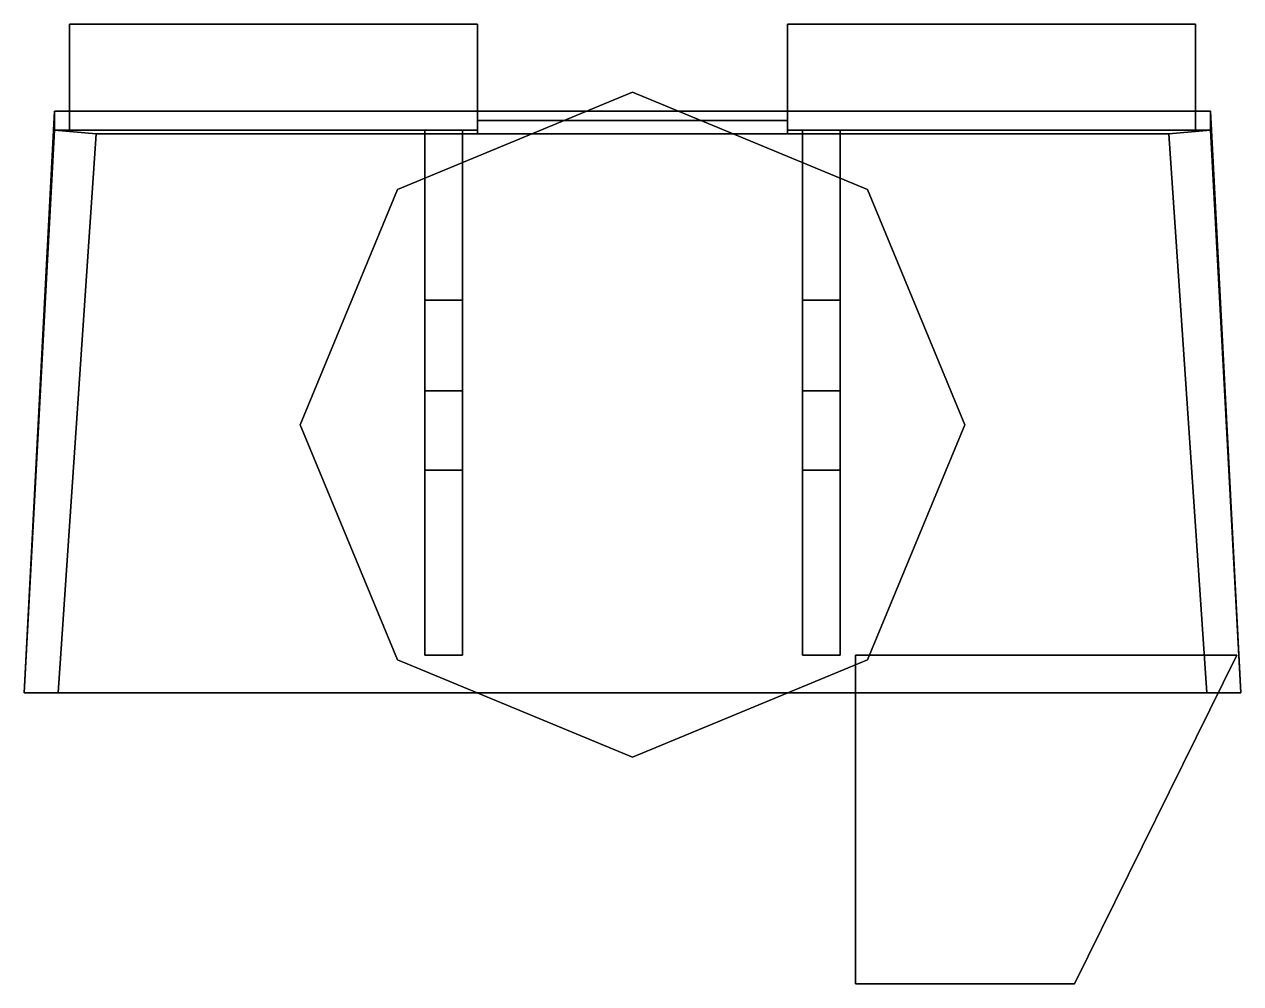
# Model space of a CAD drawing. Extents: x -1.61 to 1.61, y -1.48 to 1.06.
import ezdxf

# ---------------------------------------------------------------- set-up
doc = ezdxf.new("R2010")
doc.units = 0
doc.layers.add('TURRET', color=2, linetype='CONTINUOUS')

msp = doc.modelspace()

# ---------------------------------------------------------------- linework, layer by layer
at = {"layer": 'TURRET'}
for points in [[(-1.49, 1.06, 0.15), (-1.49, 0.83, 0.15), (-0.41, 0.83, 0.15), (-0.41, 1.06, 0.15)], [(-0.41, 1.06, 0.15), (-0.41, 0.83, 0.15), (-1.49, 0.83, 0.15), (-1.49, 1.06, 0.15)], [(-1.49, 1.06, 0.15), (-1.49, 0.78, 1.97), (-0.41, 0.78, 1.97), (-0.41, 1.06, 0.15)], [(-0.41, 1.06, 0.15), (-0.41, 0.78, 1.97), (-1.49, 0.78, 1.97), (-1.49, 1.06, 0.15)], [(-1.49, 1.06, 0.15), (-1.49, 0.83, 0.15), (-1.49, 0.78, 1.97)], [(-1.49, 0.78, 1.97), (-1.49, 0.78, 1.97), (-1.49, 0.83, 0.15), (-1.49, 1.06, 0.15)], [(-0.41, 0.78, 1.97), (-0.41, 0.78, 1.97), (-0.41, 0.83, 0.15), (-0.41, 1.06, 0.15)], [(-0.41, 1.06, 0.15), (-0.41, 0.83, 0.15), (-0.41, 0.78, 1.97)], [(1.49, 1.06, 0.15), (1.49, 0.83, 0.15), (0.41, 0.83, 0.15), (0.41, 1.06, 0.15)], [(0.41, 1.06, 0.15), (0.41, 0.83, 0.15), (1.49, 0.83, 0.15), (1.49, 1.06, 0.15)], [(1.49, 1.06, 0.15), (1.49, 0.78, 1.97), (0.41, 0.78, 1.97), (0.41, 1.06, 0.15)], [(0.41, 1.06, 0.15), (0.41, 0.78, 1.97), (1.49, 0.78, 1.97), (1.49, 1.06, 0.15)], [(0.41, 1.06, 0.15), (0.41, 0.83, 0.15), (0.41, 0.78, 1.97)], [(0.41, 0.78, 1.97), (0.41, 0.78, 1.97), (0.41, 0.83, 0.15), (0.41, 1.06, 0.15)], [(1.49, 1.06, 0.15), (1.49, 0.83, 0.15), (1.49, 0.78, 1.97)], [(1.49, 0.78, 1.97), (1.49, 0.78, 1.97), (1.49, 0.83, 0.15), (1.49, 1.06, 0.15)], [(0, 0.88), (-0.6223, 0.6223), (-0.6223, 0.6223, 0.15), (0, 0.88, 0.15)], [(0.1207, 0.83, 0.15), (0, 0.88, 0.15), (-0.1207, 0.83, 0.15)], [(0.6223, 0.6223), (0, 0.88), (0, 0.88, 0.15), (0.6223, 0.6223, 0.15)], [(-1.53, 0.83, 0.15), (-1.61, -0.71, 0.15), (1.61, -0.71, 0.15), (1.53, 0.83, 0.15)], [(1.53, 0.83, 0.15), (1.61, -0.71, 0.15), (-1.61, -0.71, 0.15), (-1.53, 0.83, 0.15)], [(-1.53, 0.83, 0.15), (-1.61, -0.71, 0.15), (-1.61, -0.71, 2.15), (-1.53, 0.78, 1.97)], [(-1.53, 0.78, 1.97), (-1.61, -0.71, 2.15), (-1.61, -0.71, 0.15), (-1.53, 0.83, 0.15)], [(-1.49, 0.78, 1.97), (-1.53, 0.78, 1.97), (-1.53, 0.83, 0.15), (-1.49, 0.83, 0.15)], [(-1.49, 0.83, 0.15), (-1.53, 0.83, 0.15), (-1.53, 0.78, 1.97), (-1.49, 0.78, 1.97)], [(0.41, 0.8053, 1.05), (0.41, 0.83, 0.15), (-0.41, 0.83, 0.15), (-0.41, 0.8053, 1.05)], [(-0.41, 0.8053, 1.05), (-0.41, 0.83, 0.15), (0.41, 0.83, 0.15), (0.41, 0.8053, 1.05)], [(1.49, 0.83, 0.15), (1.53, 0.83, 0.15), (1.53, 0.78, 1.97), (1.49, 0.78, 1.97)], [(1.49, 0.78, 1.97), (1.53, 0.78, 1.97), (1.53, 0.83, 0.15), (1.49, 0.83, 0.15)], [(1.53, 0.78, 1.97), (1.61, -0.71, 2.15), (1.61, -0.71, 0.15), (1.53, 0.83, 0.15)], [(1.53, 0.83, 0.15), (1.61, -0.71, 0.15), (1.61, -0.71, 2.15), (1.53, 0.78, 1.97)], [(-1.42, 0.77, 2.05), (-1.52, -0.71, 2.22), (-1.61, -0.71, 2.15), (-1.53, 0.78, 1.97)], [(-1.53, 0.78, 1.97), (-1.61, -0.71, 2.15), (-1.52, -0.71, 2.22), (-1.42, 0.77, 2.05)], [(-0.41, 0.78, 1.97), (-1.53, 0.78, 1.97), (-1.42, 0.77, 2.05), (-0.41, 0.77, 2.05)], [(-0.41, 0.77, 2.05), (-1.42, 0.77, 2.05), (-1.53, 0.78, 1.97), (-0.41, 0.78, 1.97)], [(-0.55, 0.78, 0.15), (-0.55, -0.61, 0.15), (-0.55, -0.61, 0.51), (-0.55, 0.33, 1.5)], [(-0.45, 0.33, 1.5), (-0.45, 0.78, 0.15), (-0.55, 0.78, 0.15), (-0.55, 0.33, 1.5)], [(-0.45, -0.61, 0.51), (-0.45, -0.61, 0.15), (-0.45, 0.78, 0.15), (-0.45, 0.33, 1.5)], [(0.41, 0.77, 2.05), (1.42, 0.77, 2.05), (1.53, 0.78, 1.97), (0.41, 0.78, 1.97)], [(0.41, 0.78, 1.97), (1.53, 0.78, 1.97), (1.42, 0.77, 2.05), (0.41, 0.77, 2.05)], [(0.55, 0.33, 1.5), (0.55, 0.78, 0.15), (0.45, 0.78, 0.15), (0.45, 0.33, 1.5)], [(0.45, 0.78, 0.15), (0.45, -0.61, 0.15), (0.45, -0.61, 0.51), (0.45, 0.33, 1.5)], [(0.55, -0.61, 0.51), (0.55, -0.61, 0.15), (0.55, 0.78, 0.15), (0.55, 0.33, 1.5)], [(1.53, 0.78, 1.97), (1.61, -0.71, 2.15), (1.52, -0.71, 2.22), (1.42, 0.77, 2.05)], [(1.42, 0.77, 2.05), (1.52, -0.71, 2.22), (1.61, -0.71, 2.15), (1.53, 0.78, 1.97)], [(-1.42, 0.77, 2.05), (-1.52, -0.71, 2.22), (1.52, -0.71, 2.22), (1.42, 0.77, 2.05)], [(1.42, 0.77, 2.05), (1.52, -0.71, 2.22), (-1.52, -0.71, 2.22), (-1.42, 0.77, 2.05)], [(-0.6223, 0.6223), (-0.88, 0), (-0.88, 0, 0.15), (-0.6223, 0.6223, 0.15)], [(0.88, 0), (0.6223, 0.6223), (0.6223, 0.6223, 0.15), (0.88, 0, 0.15)], [(-0.55, 0.33, 1.5), (-0.55, -0.61, 0.51), (-0.55, -0.12, 1.5), (-0.55, 0.09, 1.63)], [(-0.45, 0.09, 1.63), (-0.45, 0.33, 1.5), (-0.55, 0.33, 1.5), (-0.55, 0.09, 1.63)], [(-0.45, -0.12, 1.5), (-0.45, -0.61, 0.51), (-0.45, 0.33, 1.5), (-0.45, 0.09, 1.63)], [(0.45, 0.33, 1.5), (0.45, -0.61, 0.51), (0.45, -0.12, 1.5), (0.45, 0.09, 1.63)], [(0.55, 0.09, 1.63), (0.55, 0.33, 1.5), (0.45, 0.33, 1.5), (0.45, 0.09, 1.63)], [(0.55, -0.12, 1.5), (0.55, -0.61, 0.51), (0.55, 0.33, 1.5), (0.55, 0.09, 1.63)], [(-0.55, 0.09, 1.63), (-0.55, -0.12, 1.5), (-0.45, -0.12, 1.5), (-0.45, 0.09, 1.63)], [(0.45, 0.09, 1.63), (0.45, -0.12, 1.5), (0.55, -0.12, 1.5), (0.55, 0.09, 1.63)], [(-0.88, 0), (-0.6223, -0.6223), (-0.6223, -0.6223, 0.15), (-0.88, 0, 0.15)], [(0.6223, -0.6223), (0.88, 0), (0.88, 0, 0.15), (0.6223, -0.6223, 0.15)], [(-0.55, -0.12, 1.5), (-0.55, -0.61, 0.51), (-0.45, -0.61, 0.51), (-0.45, -0.12, 1.5)], [(0.45, -0.12, 1.5), (0.45, -0.61, 0.51), (0.55, -0.61, 0.51), (0.55, -0.12, 1.5)], [(-0.55, -0.61, 0.51), (-0.55, -0.61, 0.15), (-0.45, -0.61, 0.15), (-0.45, -0.61, 0.51)], [(0.45, -0.61, 0.51), (0.45, -0.61, 0.15), (0.55, -0.61, 0.15), (0.55, -0.61, 0.51)], [(1.6, -0.61, 0.27), (1.17, -1.48, 0.27), (0.59, -1.48, 0.27), (0.59, -0.61, 0.27)], [(0.59, -0.61, 0.27), (0.59, -1.48, 0.27), (1.17, -1.48, 0.27), (1.6, -0.61, 0.27)], [(-0.6223, -0.6223), (0, -0.88), (0, -0.88, 0.15), (-0.6223, -0.6223, 0.15)], [(0, -0.88), (0.6223, -0.6223), (0.6223, -0.6223, 0.15), (0, -0.88, 0.15)], [(-0.4104, -0.71, 0.15), (0, -0.88, 0.15), (0.4104, -0.71, 0.15), (-0.4104, -0.71, 0.15)]]:
    msp.add_3dface(points, dxfattribs=at)

doc.saveas('drawing.dxf')
